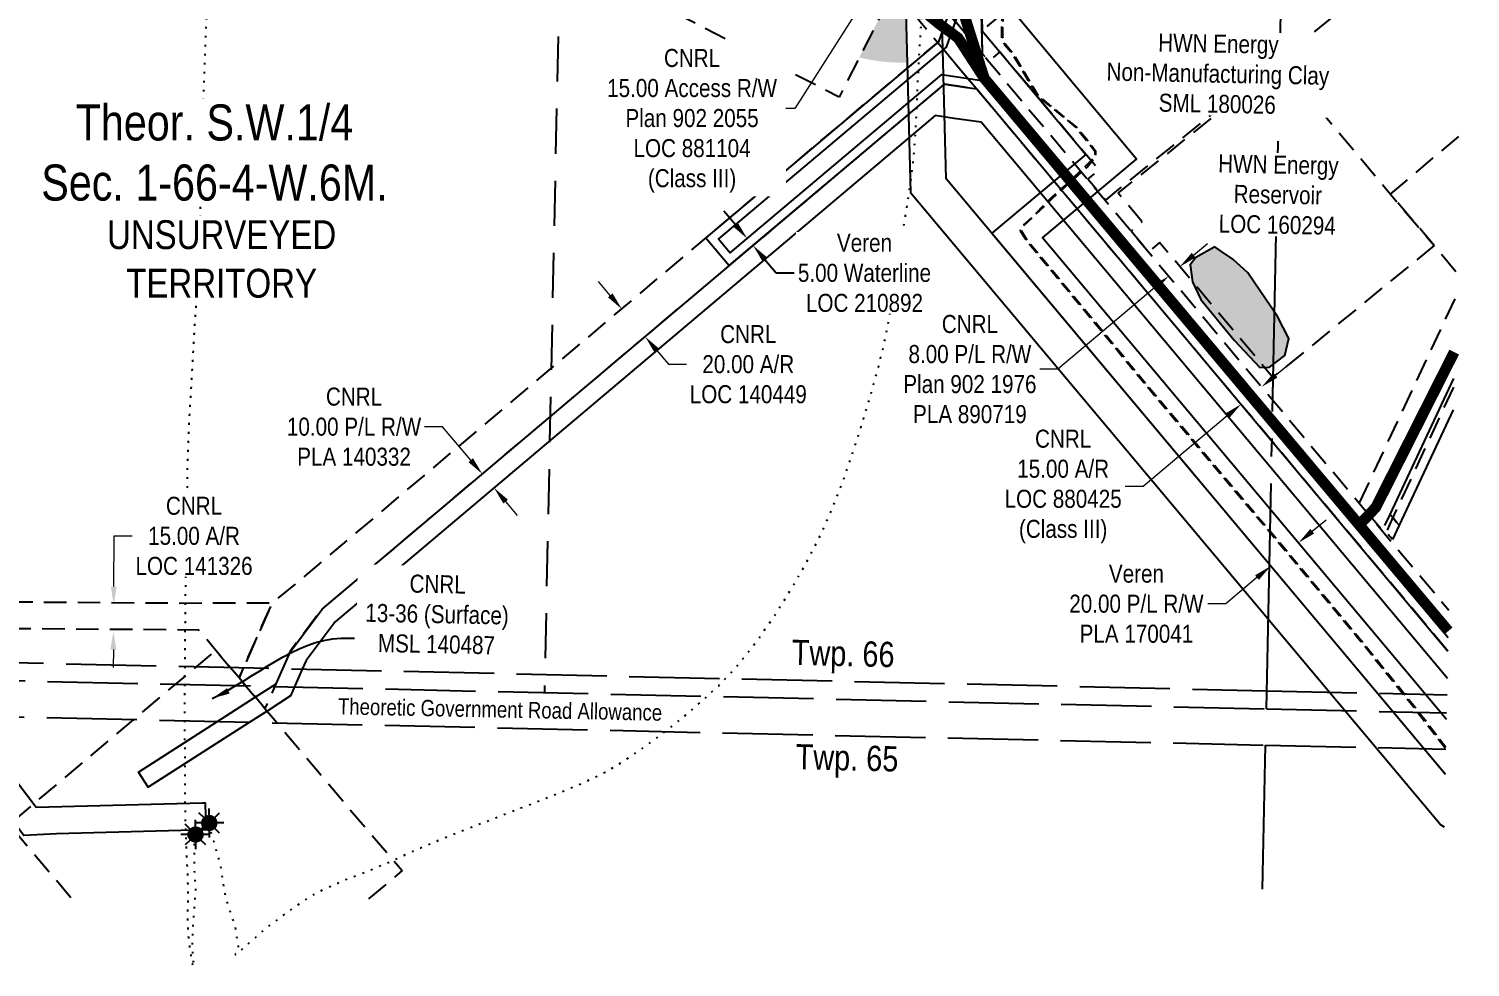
# Model space of a CAD drawing. Extents: x 401306 to 418331, y 6045711 to 6071172.
# Drawn here: x 404786 to 405586, y 6059607 to 6060127 of the extents above; entities that cross this region are included whole.
import ezdxf

# ---------------------------------------------------------------- set-up
doc = ezdxf.new("R2010")
doc.units = 0
doc.header["$LTSCALE"] = 5
doc.header["$PDSIZE"] = 0.5
for name, pattern in [('foc-ACCESSROAD', [3.75, 2.5, -1.25]), ('foc-DOT', [1, 0.2, -0.8]), ('foc-LSD', [8, 5, -3]), ('foc-QUARTERLINE', [33, 25, -3, 2, -3]), ('foc-UNSURVEYED', [12.5, 10, -2.5]), ('UG_PIPE', [1.875, 1.25, -0.625])]:
    doc.linetypes.add(name, pattern=pattern)
doc.layers.get('Defpoints').update_dxf_attribs({"color": 9})
for name, color, linetype in [('AS-PIPE-UG', 44, 'UG_PIPE'), ('AS-ROADS', 254, 'Continuous'), ('C-RW', 13, 'Continuous'), ('C-SYMBOL', 7, 'Continuous'), ('D-TXT', 6, 'Continuous'), ('DETAIL-HZ-Existing', 8, 'foc-DOT'), ('F-AR', 190, 'foc-ACCESSROAD'), ('F-RW', 190, 'Continuous'), ('F-WS', 190, 'foc-ACCESSROAD'), ('F-WS-S', 8, 'Continuous'), ('L-QSEC', 8, 'foc-QUARTERLINE'), ('L-ROAD-T', 7, 'Continuous'), ('L-SECTION-LSD', 7, 'foc-LSD'), ('L-USEC', 7, 'foc-UNSURVEYED'), ('P-BUFFER-H 30m', 51, 'Continuous'), ('T-WATER', 160, 'Continuous'), ('T-WATER-H', 133, 'Continuous')]:
    doc.layers.add(name, color=color, linetype=linetype)
for name, color, linetype, lineweight in [('C-RW-T', 13, 'Continuous', 9), ('F-AR-T', 190, 'Continuous', 9), ('F-RW-T', 190, 'Continuous', 9), ('F-WS-T', 190, 'Continuous', 9)]:
    doc.layers.add(name, color=color, linetype=linetype, lineweight=lineweight)
doc.styles.add('175L', font='ARIALN.TTF', dxfattribs={"height": 20})
doc.styles.add('80', font='ARIALN.TTF', dxfattribs={"height": 10})
doc.styles.add('80CG', font='ARIALN.TTF', dxfattribs={"height": 10})
doc.styles.add('80L', font='ARIALN.TTF', dxfattribs={"height": 10})
doc.dimstyles.new('Compass 5 000', dxfattribs={"dimscale": 5, "dimtxt": 9, "dimasz": 2, "dimexe": 0.2, "dimexo": 0.0625, "dimgap": 0.5, "dimtad": 0, "dimtih": 1, "dimtoh": 1, "dimzin": 0, "dimdsep": 46, "dimtxsty": '80CG', "dimcen": 0.1, "dimse1": 1, "dimse2": 1, "dimclrd": 256, "dimclrt": 256, "dimaunit": 1, "dimadec": 4, "dimazin": 0, "dimtfac": 0.06, "dimtofl": 0, "dimtmove": 0, "dimatfit": 1, "dimfxl": 0.2, "dimtolj": 1, "dimtzin": 0, "dimlwd": -1, "dimarcsym": 0})

# ---------------------------------------------------------------- blocks, each defined once
blk = doc.blocks.new('*D49')
at = {"layer": 'C-RW-T', "transparency": 16777216}
for p, q in [((405498.46, 6059848.48), (405506.12, 6059854.91)), ((405467.81, 6059822.78), (405450.47, 6059808.24)), ((405450.47, 6059808.24), (405440.47, 6059808.24))]:
    blk.add_line(p, q, dxfattribs=at)
for points in [[(405497.38, 6059849.76), (405499.53, 6059847.2), (405490.79, 6059842.05)], [(405466.74, 6059824.06), (405468.88, 6059821.51), (405475.47, 6059829.21)]]:
    blk.add_solid(points, dxfattribs=at)
at = {"layer": 'Defpoints', "color": 0, "transparency": 16777216}
for p in [(405413.62, 6059934.09), (405398.3, 6059921.24), (405475.47, 6059829.21)]:
    blk.add_point(p, dxfattribs=at)
at = {"layer": 'C-RW-T', "transparency": 16777216, "insert": (405400.93, 6059808.24), "char_height": 10, "attachment_point": 5, "style": '80CG'}
blk.add_mtext('\\A1;Veren\\P20.00 P/L R/W\\PPLA 170041', dxfattribs=at)
blk = doc.blocks.new('*D53')
at = {"layer": 'Defpoints', "color": 0, "transparency": 16777216}
for p in [(404833.56, 6059807.8), (404871.66, 6059807.51), (404871.55, 6059792.6)]:
    blk.add_point(p, dxfattribs=at)
at = {"layer": 'F-AR-T', "transparency": 16777216}
for p, q in [((404833.64, 6059817.8), (404833.85, 6059845.88)), ((404833.85, 6059845.88), (404843.85, 6059845.88)), ((404833.38, 6059782.89), (404833.3, 6059772.89))]:
    blk.add_line(p, q, dxfattribs=at)
for points in [[(404831.97, 6059817.81), (404835.31, 6059817.79), (404833.56, 6059807.8)], [(404831.71, 6059782.9), (404835.04, 6059782.88), (404833.45, 6059792.89)]]:
    blk.add_solid(points, dxfattribs=at)
at = {"layer": 'F-AR-T', "transparency": 16777216, "insert": (404878.15, 6059845.88), "char_height": 10, "attachment_point": 5, "style": '80CG', "bg_fill": 3, "box_fill_scale": 1.1, "bg_fill_color": 256, "bg_fill_true_color": 13158600, "bg_fill_transparency": 0}
blk.add_mtext('\\A1;CNRL\\P15.00 A/R\\PLOC 141326', dxfattribs=at)
blk = doc.blocks.new('*D54')
at = {"layer": 'Defpoints', "color": 0, "transparency": 16777216}
for p in [(405115.5, 6059971.69), (405123.67, 6059978.58), (405136.57, 6059963.29)]:
    blk.add_point(p, dxfattribs=at)
at = {"layer": 'F-AR-T', "transparency": 16777216}
for p, q in [((405109.06, 6059979.33), (405102.61, 6059986.98)), ((405134.85, 6059948.76), (405141.29, 6059941.11)), ((405141.29, 6059941.11), (405151.29, 6059941.11))]:
    blk.add_line(p, q, dxfattribs=at)
for points in [[(405110.33, 6059980.41), (405107.78, 6059978.26), (405115.5, 6059971.69)], [(405136.12, 6059949.83), (405133.57, 6059947.68), (405128.4, 6059956.4)]]:
    blk.add_solid(points, dxfattribs=at)
at = {"layer": 'F-AR-T', "transparency": 16777216, "insert": (405185.61, 6059941.11), "char_height": 10, "attachment_point": 5, "style": '80CG'}
blk.add_mtext('\\A1;CNRL\\P20.00 A/R\\PLOC 140449', dxfattribs=at)
blk = doc.blocks.new('*D57')
at = {"layer": 'Defpoints', "color": 0, "transparency": 16777216}
for p in [(405462.11, 6059938.5), (405450.63, 6059928.86), (405458.96, 6059918.94)]:
    blk.add_point(p, dxfattribs=at)
at = {"layer": 'F-AR-T', "transparency": 16777216}
for p, q in [((405478.1, 6059935), (405485.76, 6059941.43)), ((405451.3, 6059912.51), (405404.62, 6059873.33)), ((405404.62, 6059873.33), (405394.62, 6059873.33))]:
    blk.add_line(p, q, dxfattribs=at)
for points in [[(405477.03, 6059936.28), (405479.17, 6059933.73), (405470.44, 6059928.57)], [(405450.23, 6059913.79), (405452.37, 6059911.23), (405458.96, 6059918.94)]]:
    blk.add_solid(points, dxfattribs=at)
at = {"layer": 'F-AR-T', "transparency": 16777216, "insert": (405360.28, 6059873.33), "char_height": 10, "attachment_point": 5, "style": '80CG'}
blk.add_mtext('\\A1;CNRL\\P15.00 A/R\\PLOC 880425\\P(Class III)', dxfattribs=at)
blk = doc.blocks.new('*D61')
at = {"layer": 'Defpoints', "color": 0, "transparency": 16777216}
for p in [(405070.62, 6059907.67), (405077.07, 6059900.02), (405044.55, 6059872.59)]:
    blk.add_point(p, dxfattribs=at)
at = {"layer": 'F-RW-T', "transparency": 16777216}
for p, q in [((405016, 6059906.44), (405006, 6059906.44)), ((405031.65, 6059887.88), (405016, 6059906.44)), ((405051, 6059864.95), (405057.44, 6059857.3))]:
    blk.add_line(p, q, dxfattribs=at)
for points in [[(405032.93, 6059888.95), (405030.38, 6059886.81), (405038.1, 6059880.24)], [(405052.27, 6059866.02), (405049.72, 6059863.87), (405044.55, 6059872.59)]]:
    blk.add_solid(points, dxfattribs=at)
at = {"layer": 'F-RW-T', "transparency": 16777216, "insert": (404966.91, 6059906.44), "char_height": 10, "attachment_point": 5, "style": '80CG'}
blk.add_mtext('\\A1;CNRL\\P10.00 P/L R/W\\PPLA 140332', dxfattribs=at)
blk = doc.blocks.new('*D62')
at = {"layer": 'Defpoints', "color": 0, "transparency": 16777216}
for p in [(405398.3, 6060027.03), (405392.17, 6060021.89), (405418.87, 6059990.08)]:
    blk.add_point(p, dxfattribs=at)
at = {"layer": 'F-RW-T', "transparency": 16777216}
for p, q in [((405432.66, 6060001.65), (405440.32, 6060008.08)), ((405411.21, 6059983.65), (405357.28, 6059938.39)), ((405357.28, 6059938.39), (405347.28, 6059938.39))]:
    blk.add_line(p, q, dxfattribs=at)
for points in [[(405431.59, 6060002.93), (405433.73, 6060000.38), (405425, 6059995.22)], [(405410.14, 6059984.93), (405412.28, 6059982.37), (405418.87, 6059990.08)]]:
    blk.add_solid(points, dxfattribs=at)
at = {"layer": 'F-RW-T', "transparency": 16777216, "insert": (405308.55, 6059938.39), "char_height": 10, "attachment_point": 5, "style": '80CG'}
blk.add_mtext('\\A1;CNRL\\P8.00 P/L R/W\\PPlan 902 1976\\PPLA 890719', dxfattribs=at)
blk = doc.blocks.new('*D83')
at = {"layer": 'C-RW', "transparency": 16777216}
for p, q in [((405178.57, 6060018.48), (405172.12, 6060026.13)), ((405194.67, 6059999.4), (405201.11, 6059991.76)), ((405201.11, 6059991.76), (405211.11, 6059991.76))]:
    blk.add_line(p, q, dxfattribs=at)
for points in [[(405179.85, 6060019.56), (405177.3, 6060017.41), (405185.02, 6060010.84)], [(405195.94, 6060000.48), (405193.39, 6059998.33), (405188.22, 6060007.05)]]:
    blk.add_solid(points, dxfattribs=at)
at = {"layer": 'Defpoints', "color": 0, "transparency": 16777216}
for p in [(405202.32, 6060025.43), (405205.52, 6060021.64), (405188.22, 6060007.05)]:
    blk.add_point(p, dxfattribs=at)
at = {"layer": 'C-RW', "transparency": 16777216, "insert": (405250.07, 6059991.76), "char_height": 10, "attachment_point": 5, "style": '80CG', "bg_fill": 3, "box_fill_scale": 1.1, "bg_fill_color": 256, "bg_fill_true_color": 13158600, "bg_fill_transparency": 0}
blk.add_mtext('\\A1;Veren\\P5.00 Waterline\\PLOC 210892', dxfattribs=at)
blk = doc.blocks.new('GAS')
h = blk.add_hatch(color=255)
h.dxf.hatch_style = 1
edge = h.paths.add_edge_path()
edge.add_arc((0, 0), 0.9, 0, 360)
for p, q in [((0, 0.81), (0, 1.62)), ((-0.81, 0), (-1.62, 0)), ((-0.57, 0.57), (-1.14, 1.14)), ((0.57, 0.57), (1.14, 1.14)), ((1.62, 0), (0.81, 0)), ((-0.57, -0.57), (-1.14, -1.14)), ((0, -0.81), (0, -1.62)), ((1.14, -1.14), (0.57, -0.57))]:
    blk.add_line(p, q)
blk.add_circle((0, 0), 0.8)

msp = doc.modelspace()

# ---------------------------------------------------------------- hatches: boundary and pattern name
at = {"layer": 'P-BUFFER-H 30m'}
h = msp.add_hatch(color=256, dxfattribs=at)
h.dxf.hatch_style = 1
edge = h.paths.add_edge_path()
edge.add_line((405273.723, 6060108.426), (405272.892, 6060140.685))
edge.add_line((405272.892, 6060140.685), (405266.275, 6060148.573))
edge.add_line((405266.275, 6060148.573), (405247.193, 6060111.305))
edge.add_arc((405271.148, 6060208.351), 99.959, 256.133974, 271.476238)
at = {"layer": 'T-WATER-H'}
h = msp.add_hatch(color=256, dxfattribs=at)
h.dxf.hatch_style = 1
h.paths.add_polyline_path([(405444.485, 6060006.279), (405433.939, 6060000.35), (405430.809, 6059996.233), (405431.962, 6059986.845), (405436.741, 6059976.963), (405455.196, 6059954.564), (405469.367, 6059939.247), (405474.805, 6059939.576), (405483.208, 6059945.999), (405485.515, 6059955.387), (405479.254, 6059967.575), (405462.776, 6059991.786), (405454.372, 6059999.362), (405448.11, 6060003.644)])

# ---------------------------------------------------------------- linework, layer by layer
at = {"layer": 'AS-ROADS', "flags": 128}
for points, const_width in [([(405573.966, 6059793.141), (405400.377, 6059999.75), (405316.54, 6060099.723), (405306.088, 6060132.708), (405308.4, 6060184.815), (405306.498, 6060231.681), (405300.103, 6060269.1), (405275.054, 6060401.509), (405079.106, 6061467.291)], 5.997), ([(405231.15, 6060163.951), (405256.827, 6060154.582), (405275.371, 6060143.175), (405291.47, 6060129.936), (405301.981, 6060122.153), (405316.54, 6060099.723), (405573.966, 6059793.141)], 5.998), ([(405526.29, 6059853.818), (405533.702, 6059861.72), (405577.226, 6059947.889)], 5.998)]:
    msp.add_lwpolyline(points, dxfattribs=dict(at, const_width=const_width))
at = {"layer": 'C-RW', "flags": 128}
for points in [[(405072.489, 6061467.44), (405087.34, 6061387.679), (405157.251, 6060990.28), (405225.106, 6060623.366), (405297.536, 6060231.047), (405299.791, 6060144.572), (405291.091, 6060119.984), (405162.129, 6060011.205), (405175.023, 6059995.918), (405294.508, 6060096.511), (405312.326, 6060093.84), (405573.732, 6059782.02)], [(405077.594, 6061467.325), (405092.258, 6061388.569), (405162.169, 6060991.17), (405230.02, 6060624.275), (405302.522, 6060231.567), (405304.811, 6060143.777), (405295.35, 6060117.038), (405169.171, 6060010.607), (405175.624, 6060002.957), (405293.016, 6060101.788), (405314.939, 6060098.502), (405573.891, 6059789.609)]]:
    msp.add_lwpolyline(points, dxfattribs=at)
at = {"layer": 'DETAIL-HZ-Existing', "flags": 128}
msp.add_lwpolyline([(404878.974, 6059680.252), (404878.912, 6059680.144), (404878.839, 6059680.015), (404878.766, 6059679.887), (404878.693, 6059679.738), (404878.568, 6059679.491), (404878.341, 6059679.135), (404878.081, 6059678.671), (404877.963, 6059678.323), (404877.981, 6059678.213), (404877.942, 6059678.254), (404877.826, 6059678.436), (404877.676, 6059678.429), (404877.49, 6059678.173), (404877.509, 6059678.133), (404877.788, 6059678.547), (404878, 6059679.123), (404878.096, 6059679.391), (404878.222, 6059679.678), (404878.276, 6059679.857), (404878.298, 6059679.976), (404878.299, 6059680.006), (404878.289, 6059679.997), (404878.286, 6059679.887), (404878.269, 6059679.547), (404878.247, 6059678.977), (404878.231, 6059678.228), (404878.252, 6059677.297), (404878.283, 6059674.956), (404878.276, 6059674.626), (404878.225, 6059672.226), (404878.156, 6059669.377), (404878.154, 6059666.447), (404878.201, 6059663.465), (404878.29, 6059660.522), (404878.448, 6059657.588), (404878.667, 6059654.663), (404878.864, 6059651.698), (404878.882, 6059648.747), (404878.66, 6059645.781), (404878.407, 6059642.806), (404878.195, 6059639.82), (404877.972, 6059636.834), (404877.749, 6059633.838), (404877.567, 6059630.911), (404877.418, 6059628.074), (404877.301, 6059625.385), (404877.209, 6059622.907), (404877.152, 6059620.657), (404877.128, 6059618.577), (404877.16, 6059616.736), (404877.226, 6059615.155), (404877.298, 6059613.823), (404877.374, 6059612.651), (404877.472, 6059611.619), (404877.593, 6059610.686), (404877.705, 6059609.843), (404877.82, 6059609.131), (404877.917, 6059608.529), (404878.036, 6059608.006), (404878.156, 6059607.493), (404878.226, 6059607.022), (404878.162, 6059606.833), (404878.059, 6059606.725), (404877.958, 6059606.677), (404877.939, 6059606.688), (404877.821, 6059606.78), (404877.648, 6059607.124), (404877.45, 6059607.708), (404877.238, 6059608.563), (404877.04, 6059609.617), (404876.856, 6059610.882), (404876.668, 6059612.386), (404876.434, 6059614.111), (404876.135, 6059616.038), (404875.809, 6059618.145), (404875.468, 6059620.473), (404875.191, 6059623.039), (404874.989, 6059625.784), (404874.829, 6059628.648), (404874.744, 6059631.71), (404874.743, 6059635.021), (404874.777, 6059638.521), (404874.825, 6059642.271), (404874.869, 6059646.231), (404874.867, 6059650.422), (404874.77, 6059654.855), (404874.597, 6059659.51), (404874.35, 6059664.406), (404874.118, 6059669.522), (404873.9, 6059674.888), (404873.689, 6059680.523), (404873.514, 6059686.478), (404873.376, 6059692.753), (404873.288, 6059697.136), (404873.274, 6059699.346), (404873.259, 6059706.228), (404873.259, 6059713.39), (404873.264, 6059720.761), (404873.202, 6059728.274), (404873.073, 6059735.939), (404872.986, 6059743.732), (404872.974, 6059751.694), (404873.014, 6059759.815), (404873.059, 6059764.785), (404873.087, 6059768.055), (404873.179, 6059776.235), (404873.261, 6059784.905), (404873.319, 6059793.366), (404873.377, 6059801.857), (404873.427, 6059810.388), (404873.547, 6059818.987), (404873.77, 6059827.694), (404873.995, 6059836.501), (404874.132, 6059845.39), (404874.222, 6059854.451), (404874.326, 6059863.65), (404874.431, 6059872.96), (404874.559, 6059882.37), (404874.778, 6059891.837), (404875.139, 6059901.402), (404875.621, 6059911.024), (404876.184, 6059920.674), (404876.678, 6059928.975), (404877.92, 6059950.924), (404878.378, 6059958.906), (404878.984, 6059968.236), (404879.61, 6059977.565), (404880.206, 6059986.884), (404880.772, 6059996.224), (404881.23, 6060005.627), (404881.506, 6060014.973), (404881.693, 6060024.351), (404881.871, 6060033.779), (404882.088, 6060043.137), (404882.325, 6060052.514), (404882.582, 6060061.881), (404882.829, 6060071.288), (404883.086, 6060080.644), (404883.434, 6060090.069), (404883.809, 6060099.353), (404884.176, 6060108.708), (404884.543, 6060118.082), (404884.93, 6060127.486), (404885.339, 6060136.919), (404885.787, 6060146.342), (404886.233, 6060155.695), (404886.738, 6060165.446), (404887.251, 6060175.118), (404887.696, 6060184.86), (404887.99, 6060194.576), (404888.155, 6060204.335), (404888.29, 6060214.074), (404888.365, 6060223.815), (404888.39, 6060233.567), (404888.484, 6060243.317), (404888.669, 6060253.055), (404888.854, 6060262.803), (404889.068, 6060272.541), (404889.273, 6060282.279), (404889.378, 6060292.029), (404889.383, 6060301.781), (404889.328, 6060311.534), (404889.202, 6060321.269), (404889.033, 6060330.814), (404888.817, 6060340.551), (404888.642, 6060350.297), (404888.577, 6060360.051), (404888.541, 6060369.803), (404888.546, 6060379.565), (404888.611, 6060389.296), (404888.665, 6060399.007), (404888.67, 6060408.769), (404888.645, 6060418.512), (404888.629, 6060428.235), (404888.644, 6060437.986), (404888.719, 6060447.737), (404888.834, 6060457.497), (404888.997, 6060467.165), (404889.232, 6060476.913), (404889.486, 6060486.649), (404889.781, 6060496.395), (404890.116, 6060506.14), (404890.46, 6060515.875), (404890.747, 6060523.523)], dxfattribs=at)
at = {"layer": 'F-AR', "linetype": 'Continuous', "flags": 128}
msp.add_lwpolyline([(405072.489, 6061467.44), (405087.34, 6061387.679), (405157.251, 6060990.28), (405225.106, 6060623.366), (405297.536, 6060231.047), (405300.126, 6060131.732), (405315.604, 6060113.324), (405312.494, 6060232.613), (405239.849, 6060626.093), (405172.006, 6060992.943), (405102.094, 6061390.35), (405087.805, 6061467.096)], dxfattribs=at)
at = {"layer": 'F-AR', "flags": 128}
for points in [[(405585.792, 6060354.516), (405561.73, 6060334.468), (405511.677, 6060289.44), (405484.565, 6060267.349), (405446.84, 6060236.609), (405315.262, 6060126.175), (405314.942, 6060138.401), (405440.4, 6060244.258), (405484.839, 6060280.47), (405505.179, 6060297.044), (405555.157, 6060342.006), (405586.072, 6060367.81)], [(405573.732, 6059782.02), (405266.275, 6060148.573), (405273.733, 6060163.138), (405574.211, 6059804.787)], [(405576.817, 6059928.478), (405542.631, 6059854.923), (405538.909, 6059846.915), (405537.383, 6059848.735), (405535.874, 6059850.532), (405524.626, 6059863.935), (405528.366, 6059871.926), (405577.853, 6059977.665)], [(404551.165, 6059809.478), (404653.491, 6059809.7), (404683.662, 6059809.766), (404713.544, 6059809.831), (404868.028, 6059808.666), (404921.572, 6059808.786), (404905.627, 6059772.769), (404903.158, 6059767.148), (404898.265, 6059772.932), (404890.261, 6059782.409), (404880.721, 6059793.696), (404713.505, 6059794.832), (404683.353, 6059794.784), (404653.183, 6059794.736), (404550.852, 6059794.574)]]:
    msp.add_lwpolyline(points, dxfattribs=at)
msp.add_lwpolyline([(405303.94, 6060103.859), (405312.328, 6060093.84), (405306.999, 6060094.667), (405294.508, 6060096.511), (405291.352, 6060094.04), (405278.969, 6060083.593), (404949.082, 6059805.342), (404931.554, 6059781.95), (404927.289, 6059772.293), (404917.506, 6059750.133), (404903.158, 6059767.148), (404905.624, 6059772.772), (404921.57, 6059808.789), (404934.446, 6059819.158), (405272.317, 6060104.147), (405284.7, 6060114.593), (405290.691, 6060119.647), (405301.011, 6060107.35), (405303.94, 6060103.859)], close=True, dxfattribs=at)
at = {"layer": 'F-RW'}
msp.add_lwpolyline([(405572.291, 6059713.662), (405295.383, 6060043.887), (405290.581, 6060230.321), (405272.107, 6060330.3), (405239.248, 6060508.135), (405218.225, 6060622.096), (405150.365, 6060989.038), (405080.421, 6061386.454), (405065.321, 6061467.6)], dxfattribs=at)
at = {"layer": 'F-RW', "flags": 128}
for points in [[(405576.55, 6059915.786), (405546.707, 6059851.838), (405545.106, 6059853.746), (405543.163, 6059856.06), (405541.687, 6059857.82), (405576.916, 6059933.187)], [(404552.391, 6059794.226), (404654.722, 6059794.389), (404684.892, 6059794.436), (404715.044, 6059794.485), (404728.857, 6059776.367), (404752.256, 6059745.678), (404789.971, 6059696.216), (404790.617, 6059695.368), (404882.91, 6059697.838), (404884.247, 6059697.873), (404884.648, 6059682.879), (404801.83, 6059680.663), (404783.663, 6059679.749), (404778.488, 6059686.536), (404733.07, 6059746.103), (404709.672, 6059776.792), (404703.821, 6059784.467), (404684.686, 6059784.436), (404654.516, 6059784.388), (404552.181, 6059784.225)]]:
    msp.add_lwpolyline(points, dxfattribs=at)
at = {"layer": 'F-WS', "flags": 128}
for points in [[(405263.44, 6060143.037), (405235.957, 6060089.363), (405127.41, 6060144.944), (405182.991, 6060253.491), (405291.538, 6060197.91), (405263.44, 6060143.037)], [(405523.898, 6060145.16), (405481.303, 6060110.887), (405479.919, 6060109.773), (405389.863, 6060037.282), (405383.778, 6060032.087), (405374.025, 6060043.711), (405380.209, 6060048.8), (405325.096, 6060114.456), (405318.981, 6060109.3), (405315.604, 6060113.324), (405315.262, 6060126.175), (405446.793, 6060236.666), (405482.997, 6060193.7), (405523.898, 6060145.16)], [(405566.119, 6060006.996), (405478.713, 6059935.537), (405476.586, 6059933.796), (405413.789, 6060008.626), (405407.628, 6060003.515), (405397.985, 6060015.005), (405404.122, 6060020.146), (405390.837, 6060035.974), (405480.887, 6060108.462), (405482.216, 6060106.868), (405541.79, 6060035.455), (405566.119, 6060006.996)], [(405546.707, 6059851.838), (405542.966, 6059843.851), (405541.806, 6059845.234), (405541.366, 6059845.758), (405539.441, 6059848.052), (405537.931, 6059849.851), (405541.647, 6059857.868), (405543.163, 6059856.06), (405545.106, 6059853.746), (405546.707, 6059851.838)]]:
    msp.add_lwpolyline(points, close=True, dxfattribs=at)
for points in [[(405578.164, 6059992.414), (405566.119, 6060006.996), (405541.79, 6060035.455), (405579.745, 6060067.474)], [(404809.825, 6059645.125), (404775.574, 6059685.725), (404776.949, 6059686.884), (404788.431, 6059696.564), (404844.642, 6059743.947), (404879.517, 6059773.346), (404890.261, 6059782.409), (404898.265, 6059772.932), (404903.161, 6059767.145), (404917.509, 6059750.131), (404924.202, 6059742.188), (404974.079, 6059683.049), (404993.612, 6059660.288), (404971.328, 6059641.491)]]:
    msp.add_lwpolyline(points, dxfattribs=at)
at = {"layer": 'L-QSEC', "flags": 128}
for points in [[(405473.035, 6059749.99), (405488.952, 6060513.831)], [(405470.915, 6059650.012), (405472.582, 6059729.883)]]:
    msp.add_lwpolyline(points, dxfattribs=at)
at = {"layer": 'L-USEC', "flags": 128}
for points in [[(404682.201, 6059777.839), (405473.261, 6059760.038)], [(404671.941, 6059768.016), (405473.035, 6059749.99)], [(405473.261, 6059760.038), (405573.221, 6059757.789)], [(404671.518, 6059747.909), (405472.582, 6059729.883)], [(405473.035, 6059749.99), (405573.009, 6059747.74)], [(405472.582, 6059729.883), (405572.586, 6059727.633)]]:
    msp.add_lwpolyline(points, dxfattribs=at)
at = {"layer": 'T-WATER', "flags": 128}
msp.add_lwpolyline([(405444.485, 6060006.279), (405433.939, 6060000.35), (405430.809, 6059996.233), (405431.962, 6059986.845), (405436.741, 6059976.963), (405455.196, 6059954.564), (405469.367, 6059939.247), (405474.805, 6059939.576), (405483.208, 6059945.999), (405485.515, 6059955.387), (405479.254, 6059967.575), (405462.776, 6059991.786), (405454.372, 6059999.362), (405448.11, 6060003.644)], close=True, dxfattribs=at)

# ---------------------------------------------------------------- block references
at = {"layer": 'F-WS-S', "xscale": 4.999999999999995, "yscale": 4.999999999999995, "zscale": 4.999999999999995}
for p in [(404886.591, 6059686.66), (404878.974, 6059680.252)]:
    msp.add_blockref('GAS', p, dxfattribs=at)

# ---------------------------------------------------------------- texts
at = {"layer": 'D-TXT', "color": 3, "char_height": 13.993, "attachment_point": 1, "rotation": 358.710935, "style": '80L'}
for s, width, heights, insert in [('Twp. 66', 56.39839, [9.679], (405209.919, 6059788.34)), ('Twp. 65', 101.3954, [0], (405212.04, 6059730.444))]:
    msp.add_mtext_dynamic_manual_height_columns(s, width=width, gutter_width=47.5, heights=heights, dxfattribs=dict(at, insert=insert))

# ---------------------------------------------------------------- dimensions: what is measured, and where the dimension line sits
at = {"layer": 'C-RW-T'}
dim = msp.add_linear_dim(base=(405475.474, 6059829.21), p1=(405413.621, 6059934.088), p2=(405398.302, 6059921.243), angle=219.980584, text='Veren\\P20.00 P/L R/W\\PPLA 170041', dimstyle='Compass 5 000', override={"dimtxt": 10}, dxfattribs=at)
dim.commit()
dim.dimension.update_dxf_attribs({"geometry": '*D49', "text_midpoint": (405400.932, 6059808.244), "dimtype": 161})
at = {"layer": 'F-AR-T'}
dim = msp.add_linear_dim(base=(405458.959, 6059918.937), p1=(405462.114, 6059938.498), p2=(405450.631, 6059928.861), angle=220.004538, text='CNRL\\P15.00 A/R\\PLOC 880425\\P(Class III)', dimstyle='Compass 5 000', dxfattribs=at)
dim.commit()
dim.dimension.update_dxf_attribs({"geometry": '*D57', "text_midpoint": (405360.282, 6059873.332), "dimtype": 161})
at = {"layer": 'F-RW-T'}
dim = msp.add_linear_dim(base=(405044.548, 6059872.592), p1=(405070.62, 6059907.665), p2=(405077.067, 6059900.021), angle=310.146875, text='CNRL\\P10.00 P/L R/W\\PPLA 140332', dimstyle='Compass 5 000', dxfattribs=at)
dim.commit()
dim.dimension.update_dxf_attribs({"geometry": '*D61', "text_midpoint": (404966.909, 6059906.443), "dimtype": 161})

# ---------------------------------------------------------------- next in the draw order: texts
at = {"layer": 'L-ROAD-T', "insert": (405047.993, 6059754.131), "char_height": 8.99552, "width": 179.50328, "attachment_point": 2, "rotation": 358.87585, "style": '80L', "bg_fill": 3, "box_fill_scale": 1.15, "bg_fill_color": 256, "bg_fill_true_color": 256, "bg_fill_transparency": 0}
msp.add_mtext('Theoretic Government Road Allowance', dxfattribs=at)

# ---------------------------------------------------------------- next in the draw order: linework, layer by layer
at = {"layer": 'AS-PIPE-UG', "flags": 128}
for points in [[(405099.243, 6061466.839), (405112.149, 6061403.618), (405121.53, 6061367.543), (405122.542, 6061345.108), (405127.56, 6061313.587), (405133.356, 6061275.975), (405136.38, 6061250.904), (405138.701, 6061230.062), (405151.985, 6061179.781), (405155.807, 6061153.467), (405163.123, 6061119.183), (405168.64, 6061098.892), (405173.053, 6061067.079), (405175.42, 6061046.932), (405182.725, 6061010.495), (405189.053, 6060973.164), (405197.026, 6060924.963), (405210.972, 6060849.512), (405223.998, 6060781.856), (405236.894, 6060712.151), (405245.971, 6060661.762), (405254.771, 6060617.39), (405258.938, 6060596.376), (405274.877, 6060509.569), (405290.089, 6060431.97), (405290.821, 6060429.54), (405295.189, 6060428.38), (405306.036, 6060430.414), (405324.407, 6060433.728), (405332.784, 6060434.958), (405334.179, 6060433.986), (405335.639, 6060430.836), (405339.229, 6060411.96), (405348.223, 6060372.114), (405357.086, 6060330.13), (405365.618, 6060288.913), (405369.535, 6060271.068), (405369.362, 6060269.181), (405368.359, 6060268.094), (405366.582, 6060267.378), (405351.259, 6060264.356), (405330.678, 6060261.647), (405327.96, 6060260.276), (405326.716, 6060258.234), (405326.476, 6060255.891), (405326.73, 6060234.134), (405326.585, 6060168.625), (405326.391, 6060137.136), (405326.015, 6060122.556), (405327.797, 6060118.542), (405331.98, 6060113.669), (405345.804, 6060090.075), (405367.503, 6060072.347), (405374.841, 6060063.408), (405377.806, 6060059.35), (405377.857, 6060056.255), (405373.171, 6060051.508), (405364.286, 6060042.944), (405353.58, 6060033.428), (405343.194, 6060022.948), (405336.665, 6060016.956), (405336.372, 6060015.208), (405339.913, 6060009.775), (405375.81, 6059966.429), (405407.395, 6059928.157), (405441.557, 6059887.387), (405484.509, 6059836.652), (405523.844, 6059789.351), (405555.175, 6059750.4), (405572.591, 6059727.893)], [(405099.796, 6061466.827), (405112.906, 6061403.897), (405122.407, 6061367.854), (405123.249, 6061345.126), (405128.236, 6061313.602), (405134.56, 6061275.94), (405137.13, 6061251.187), (405139.955, 6061230.018), (405153.216, 6061180.119), (405156.762, 6061153.384), (405163.833, 6061119.29), (405169.429, 6061099.146), (405173.754, 6061067.526), (405176.397, 6061047.154), (405183.434, 6061010.588), (405189.401, 6060973.203), (405197.553, 6060925.05), (405211.415, 6060849.604), (405224.503, 6060782.103), (405237.349, 6060712.22), (405246.571, 6060661.824), (405255.515, 6060616.749), (405259.531, 6060596.508), (405275.426, 6060509.596), (405290.691, 6060432.017), (405291.499, 6060430.303), (405295.323, 6060429.006), (405305.952, 6060430.771), (405324.275, 6060434.411), (405333.079, 6060435.563), (405334.625, 6060434.37), (405336.163, 6060430.925), (405339.734, 6060412.013), (405348.856, 6060372.134), (405357.595, 6060330.264), (405366.034, 6060289.041), (405370.122, 6060271.196), (405370.022, 6060268.98), (405368.815, 6060267.436), (405366.756, 6060266.822), (405351.269, 6060263.883), (405330.7, 6060261.038), (405328.41, 6060259.718), (405327.487, 6060258.033), (405327.329, 6060255.913), (405327.123, 6060234.194), (405327.051, 6060168.602), (405326.926, 6060137.062), (405326.562, 6060122.49), (405328.172, 6060118.891), (405332.319, 6060113.983), (405346.209, 6060090.327), (405367.751, 6060072.591), (405375.245, 6060063.63), (405378.237, 6060059.53), (405378.263, 6060055.951), (405373.996, 6060050.883), (405364.673, 6060042.513), (405354.034, 6060032.919), (405343.457, 6060022.688), (405337.031, 6060016.691), (405336.898, 6060015.279), (405340.309, 6060009.946), (405376.294, 6059966.662), (405407.792, 6059928.543), (405441.971, 6059887.822), (405484.965, 6059836.881), (405524.202, 6059789.805), (405555.652, 6059750.742), (405572.61, 6059728.79)]]:
    msp.add_lwpolyline(points, dxfattribs=at)
at = {"layer": 'C-RW', "flags": 128}
for points in [[(405087.805, 6061467.096), (405102.094, 6061390.35), (405172.007, 6060992.943), (405239.849, 6060626.095), (405279.108, 6060413.451), (405327.494, 6060423.3), (405355.725, 6060280.148), (405306.071, 6060267.404), (405312.494, 6060232.613), (405315.271, 6060126.111), (405372.823, 6060057.457), (405320.727, 6060013.781), (405572.293, 6059713.722)], [(405572.932, 6059744.076), (405348.891, 6060011.305), (405400.986, 6060054.98), (405335.074, 6060133.607), (405332.439, 6060234.701), (405329.119, 6060252.68), (405378.994, 6060265.481), (405343.216, 6060446.902), (405295.092, 6060437.106), (405259.516, 6060629.727), (405191.69, 6060996.5), (405121.782, 6061393.909), (405108.228, 6061466.638)]]:
    msp.add_lwpolyline(points, dxfattribs=at)
at = {"layer": 'DETAIL-HZ-Existing', "flags": 128}
msp.add_lwpolyline([(404886.591, 6059686.66), (404886.558, 6059686.49), (404886.595, 6059686.349), (404886.842, 6059686.214), (404887.138, 6059686.008), (404887.354, 6059685.803), (404887.558, 6059685.539), (404887.793, 6059685.304), (404888.078, 6059685.038), (404888.363, 6059684.812), (404888.651, 6059684.706), (404888.91, 6059684.64), (404889.239, 6059684.593), (404889.657, 6059684.535), (404890.209, 6059684.593), (404890.344, 6059684.84), (404890.491, 6059685.187), (404890.65, 6059685.584), (404890.789, 6059686.021), (404890.888, 6059686.449), (404890.885, 6059686.789), (404890.759, 6059687.002), (404890.523, 6059687.187), (404890.218, 6059687.394), (404889.912, 6059687.63), (404889.608, 6059687.907), (404889.254, 6059688.194), (404888.923, 6059688.601), (404888.551, 6059689.009), (404888.096, 6059689.259), (404887.877, 6059689.313), (404887.459, 6059689.372), (404887.389, 6059689.383), (404887.169, 6059689.408), (404886.98, 6059689.432), (404886.92, 6059689.433), (404886.709, 6059689.388), (404886.404, 6059689.184), (404886.177, 6059688.829), (404886.186, 6059688.298), (404886.36, 6059687.545), (404886.55, 6059686.57), (404886.695, 6059685.407), (404887.189, 6059682.726), (404887.987, 6059679.789), (404888.883, 6059676.699), (404889.789, 6059673.67), (404890.572, 6059670.942), (404891.259, 6059668.417), (404892.007, 6059665.931), (404892.704, 6059663.376), (404893.148, 6059660.716), (404893.511, 6059657.998), (404893.944, 6059655.308), (404894.369, 6059652.669), (404894.784, 6059650.059), (404895.221, 6059647.53), (404895.789, 6059645.017), (404896.552, 6059642.311), (404897.463, 6059639.491), (404898.385, 6059636.731), (404899.249, 6059634.042), (404900.095, 6059631.464), (404900.894, 6059629.036), (404901.431, 6059626.505), (404901.728, 6059623.978), (404901.97, 6059621.692), (404902.23, 6059619.766), (404902.546, 6059618.179), (404902.681, 6059616.956), (404902.489, 6059615.92), (404902.03, 6059615.039), (404901.516, 6059614.35), (404901.054, 6059613.81), (404901.003, 6059613.761), (404900.962, 6059613.702), (404901.163, 6059613.757), (404901.689, 6059614.006), (404902.459, 6059614.51), (404903.385, 6059615.261), (404904.466, 6059616.239), (404905.731, 6059617.402), (404907.169, 6059618.742), (404908.79, 6059620.199), (404910.543, 6059621.732), (404912.479, 6059623.412), (404914.577, 6059625.228), (404916.908, 6059627.15), (404919.482, 6059629.206), (404922.359, 6059631.426), (404925.428, 6059633.742), (404928.68, 6059636.164), (404932.094, 6059638.683), (404935.699, 6059641.268), (404939.563, 6059643.827), (404943.697, 6059646.351), (404948.1, 6059648.809), (404952.77, 6059651.152), (404957.708, 6059653.368), (404962.924, 6059655.509), (404968.38, 6059657.645), (404973.958, 6059659.859), (404979.658, 6059662.169), (404985.45, 6059664.628), (404991.376, 6059667.234), (404997.467, 6059670.037), (405003.717, 6059672.856), (405010.135, 6059675.552), (405016.703, 6059678.235), (405023.401, 6059680.935), (405030.28, 6059683.651), (405037.339, 6059686.413), (405044.55, 6059689.212), (405051.921, 6059692.058), (405059.514, 6059694.989), (405067.26, 6059698.037), (405075.067, 6059701.144), (405082.925, 6059704.299), (405090.735, 6059707.536), (405098.49, 6059711.034), (405106.143, 6059714.914), (405113.615, 6059719.198), (405120.854, 6059723.857), (405128.02, 6059728.818), (405134.897, 6059733.834), (405141.892, 6059739.219), (405148.811, 6059744.815), (405155.664, 6059750.602), (405162.411, 6059756.591), (405169.004, 6059762.824), (405175.362, 6059769.352), (405181.397, 6059776.177), (405187.088, 6059783.319), (405192.555, 6059790.726), (405197.876, 6059798.356), (405203.042, 6059806.199), (405208.072, 6059814.245), (405212.956, 6059822.464), (405217.683, 6059830.827), (405222.213, 6059839.364), (405226.497, 6059848.066), (405230.493, 6059856.913), (405234.223, 6059865.887), (405238.617, 6059877.467), (405245.676, 6059898.284), (405247.317, 6059903.56), (405250.067, 6059912.575), (405252.766, 6059921.55), (405255.335, 6059930.528), (405257.785, 6059939.548), (405260.056, 6059948.603), (405262.078, 6059957.742), (405263.903, 6059966.996), (405265.519, 6059976.304), (405266.995, 6059985.615), (405268.441, 6059994.947), (405269.876, 6060004.199), (405271.281, 6060013.451), (405272.715, 6060022.713), (405274.18, 6060031.964), (405275.585, 6060041.227), (405276.79, 6060050.504), (405277.696, 6060059.817), (405278.343, 6060069.175), (405278.851, 6060078.607), (405279.267, 6060087.95), (405279.695, 6060097.373), (405280.163, 6060106.795), (405280.691, 6060116.186), (405281.247, 6060125.537), (405281.824, 6060134.887), (405282.4, 6060144.247), (405282.968, 6060153.657), (405283.425, 6060163.019), (405283.741, 6060172.365), (405283.988, 6060181.722), (405284.256, 6060191.138), (405284.613, 6060200.513), (405285.027, 6060210.256), (405285.432, 6060219.99), (405285.797, 6060229.734), (405286.012, 6060239.482), (405286.166, 6060249.221), (405286.281, 6060258.96), (405286.296, 6060268.712), (405286.27, 6060278.465), (405286.275, 6060288.197), (405286.349, 6060297.938), (405286.464, 6060307.687), (405286.569, 6060317.437), (405286.644, 6060327.178), (405286.698, 6060336.919), (405286.743, 6060346.67), (405286.678, 6060356.424), (405286.553, 6060366.158), (405286.397, 6060375.894), (405286.201, 6060385.62), (405285.996, 6060395.356), (405285.74, 6060405.104), (405285.465, 6060414.842), (405285.189, 6060424.58), (405284.954, 6060434.317), (405284.899, 6060444.07), (405284.998, 6060453.56), (405285.123, 6060463.3), (405285.297, 6060473.048), (405285.583, 6060482.814), (405286.007, 6060492.538), (405286.492, 6060502.28), (405287.036, 6060512.01), (405287.711, 6060521.738), (405288.465, 6060531.465), (405289.23, 6060541.231), (405290.055, 6060550.945), (405290.919, 6060560.649), (405291.753, 6060570.354), (405292.617, 6060580.058), (405293.541, 6060589.751), (405294.544, 6060599.432), (405295.528, 6060609.113), (405296.302, 6060618.839), (405296.876, 6060628.549), (405297.371, 6060638.291), (405297.876, 6060648.033), (405298.945, 6060667.514), (405300.024, 6060686.946), (405300.488, 6060696.678), (405300.862, 6060706.403), (405301.167, 6060716.138), (405301.432, 6060725.885), (405301.777, 6060735.63), (405302.15, 6060745.304), (405302.594, 6060755.037), (405303.168, 6060764.727), (405303.772, 6060774.447), (405304.307, 6060784.188), (405304.662, 6060793.922), (405304.785, 6060803.622), (405304.708, 6060813.276), (405304.462, 6060822.983), (405304.085, 6060832.673), (405303.58, 6060842.396), (405303.003, 6060852.1), (405302.403, 6060861.605), (405301.898, 6060871.357), (405301.632, 6060881.095), (405301.467, 6060890.841), (405301.271, 6060900.577), (405301.125, 6060910.292), (405301.05, 6060920.026), (405301.055, 6060929.788), (405301.149, 6060939.528), (405301.274, 6060949.278), (405301.439, 6060959.016), (405301.704, 6060968.763), (405302.138, 6060978.496), (405302.653, 6060988.227), (405303.167, 6060997.959), (405303.661, 6061007.68), (405304.176, 6061017.432), (405304.741, 6061027.172), (405305.315, 6061036.882), (405305.84, 6061046.613), (405306.394, 6061056.334), (405306.989, 6061066.073), (405307.563, 6061075.813), (405308.168, 6061085.533), (405308.772, 6061095.252), (405309.366, 6061104.962), (405310.03, 6061114.67), (405310.754, 6061124.377), (405311.438, 6061134.095), (405311.893, 6061143.818), (405312.077, 6061153.556), (405312.172, 6061163.296), (405312.227, 6061173.037), (405312.376, 6061192.528), (405312.845, 6061212.013), (405313.22, 6061221.757), (405313.581, 6061229.901), (405314.552, 6061250.865)], dxfattribs=at)
at = {"layer": 'F-RW'}
msp.add_lwpolyline([(405044.901, 6061468.058), (405060.749, 6061382.893), (405130.707, 6060985.403), (405199.88, 6060611.172), (405210.777, 6060552.195), (405270.636, 6060228.234), (405271.148, 6060208.351), (405275.58, 6060036.39), (405569.74, 6059685.591), (405571.678, 6059684.52)], dxfattribs=at)
at = {"layer": 'F-RW', "flags": 128}
msp.add_lwpolyline([(405573.412, 6059766.843), (405314.806, 6060075.322), (405299.849, 6060077.528), (405289.35, 6060079.077), (405283.255, 6060073.935), (404956.472, 6059798.302), (404940.318, 6059776.745), (404938.189, 6059771.921), (404931.636, 6059757.1), (404918.623, 6059748.757), (404908.72, 6059742.402), (404852.644, 6059706.454), (404847.247, 6059714.873), (404890.81, 6059742.798), (404912.122, 6059756.468), (404923.704, 6059763.889), (404927.358, 6059772.161), (404931.623, 6059781.818), (404949.151, 6059805.21), (405279.038, 6060083.461), (405291.421, 6060093.907), (405292.134, 6060094.508), (405294.508, 6060096.511), (405306.938, 6060094.676), (405312.326, 6060093.84), (405573.732, 6059782.02)], dxfattribs=at)
at = {"layer": 'L-SECTION-LSD'}
msp.add_line((405089.325, 6060562.828), (405072.488, 6059759.003), dxfattribs=at)

# ---------------------------------------------------------------- next in the draw order: texts
at = {"layer": 'C-SYMBOL', "color": 3, "insert": (404889.48, 6060085.248), "char_height": 19.99188, "width": 190.42279, "attachment_point": 2, "style": '175L', "bg_fill": 3, "box_fill_scale": 1.15, "bg_fill_color": 256, "bg_fill_true_color": 256, "bg_fill_transparency": 0}
msp.add_mtext('Theor. S.W.1/4\\PSec. 1-66-4-W.6M.', dxfattribs=at)
at = {"layer": 'C-SYMBOL', "color": 3, "insert": (404893.447, 6060021.002), "char_height": 15.99203, "width": 127.83044, "attachment_point": 2, "line_spacing_factor": 1.010641, "style": '80L', "bg_fill": 3, "box_fill_scale": 1.15, "bg_fill_color": 256, "bg_fill_true_color": 256, "bg_fill_transparency": 0}
msp.add_mtext('UNSURVEYED TERRITORY', dxfattribs=at)
at = {"layer": 'F-WS-T', "insert": (405384.818, 6060125.172), "char_height": 10, "attachment_point": 1, "rotation": 358.875835, "style": '80', "bg_fill": 3, "box_fill_scale": 1.15, "bg_fill_color": 256, "bg_fill_true_color": 256, "bg_fill_transparency": 0}
msp.add_mtext_dynamic_manual_height_columns('\\pxqc;HWN Energy\\PNon-Manufacturing Clay\\PSML 180026', width=123.4641, gutter_width=45, heights=[0], dxfattribs=at)
at = {"layer": 'F-WS-T', "insert": (404973.911, 6059824.961), "char_height": 10, "attachment_point": 1, "rotation": 358.875835, "style": '80', "bg_fill": 2}
msp.add_mtext_dynamic_manual_height_columns('\\pxqc;CNRL\\P13-36 (Surface)\\PMSL 140487', width=78.99495, gutter_width=45, heights=[0], dxfattribs=at)

# ---------------------------------------------------------------- next in the draw order: dimensions: what is measured, and where the dimension line sits
at = {"layer": 'C-RW'}
dim = msp.add_linear_dim(base=(405188.218, 6060007.047), p1=(405202.322, 6060025.434), p2=(405205.521, 6060021.642), angle=310.146764, text='Veren\\P5.00 Waterline\\PLOC 210892', dimstyle='Compass 5 000', override={"dimtfill": 1}, dxfattribs=at)
dim.commit()
dim.dimension.update_dxf_attribs({"geometry": '*D83', "text_midpoint": (405250.069, 6059991.759), "dimtype": 161})
at = {"layer": 'F-AR-T'}
dim = msp.add_linear_dim(base=(404833.564, 6059807.801), p1=(404871.547, 6059792.605), p2=(404871.659, 6059807.513), angle=89.567941, text='CNRL\\P15.00 A/R\\PLOC 141326', dimstyle='Compass 5 000', override={"dimtfill": 1}, dxfattribs=at)
dim.commit()
dim.dimension.update_dxf_attribs({"geometry": '*D53', "text_midpoint": (404878.152, 6059845.878), "dimtype": 161})

# ---------------------------------------------------------------- next in the draw order: texts
at = {"layer": 'F-AR-T', "insert": (405154.424, 6060076.189), "char_height": 10, "attachment_point": 5, "style": '80CG', "bg_fill": 2}
msp.add_mtext('\\A1;CNRL\\P15.00 Access R/W\\PPlan 902 2055\\PLOC 881104\\P(Class III)', dxfattribs=at)

# ---------------------------------------------------------------- next in the draw order: dimensions: what is measured, and where the dimension line sits
at = {"layer": 'F-AR-T'}
dim = msp.add_linear_dim(base=(405115.505, 6059971.688), p1=(405136.567, 6059963.291), p2=(405123.673, 6059978.578), angle=130.147029, text='CNRL\\P20.00 A/R\\PLOC 140449', dimstyle='Compass 5 000', dxfattribs=at)
dim.commit()
dim.dimension.update_dxf_attribs({"geometry": '*D54', "text_midpoint": (405185.608, 6059941.113), "dimtype": 161})
at = {"layer": 'F-RW-T'}
dim = msp.add_linear_dim(base=(405418.87, 6059990.078), p1=(405398.304, 6060027.035), p2=(405392.172, 6060021.889), angle=220.005076, text='CNRL\\P8.00 P/L R/W\\PPlan 902 1976\\PPLA 890719', dimstyle='Compass 5 000', dxfattribs=at)
dim.commit()
dim.dimension.update_dxf_attribs({"geometry": '*D62', "text_midpoint": (405308.545, 6059938.388), "dimtype": 161})

# ---------------------------------------------------------------- next in the draw order: leaders
at = {"layer": 'F-WS-T', "path_type": 1}
msp.add_leader([(404888.131, 6059755.722), (404959.798, 6059789.185), (404967.122, 6059789.185)], dimstyle='Compass 5 000', override={"dimgap": 0.5, "dimtad": 0}, dxfattribs=at)

# ---------------------------------------------------------------- next in the draw order: linework, layer by layer
at = {"layer": 'F-AR-T'}
msp.add_lwpolyline([(405289.276, 6060164.172), (405262.566, 6060163.475), (405211.503, 6060082.925), (405206.503, 6060082.925)], dxfattribs=at)

# ---------------------------------------------------------------- next in the draw order: texts
at = {"layer": 'F-WS-T', "insert": (405446.407, 6060057.533), "char_height": 10, "attachment_point": 1, "rotation": 358.875835, "style": '80', "bg_fill": 3, "box_fill_scale": 1.15, "bg_fill_color": 256, "bg_fill_true_color": 256, "bg_fill_transparency": 0}
msp.add_mtext_dynamic_manual_height_columns('\\pxqc;HWN Energy\\PReservoir\\PLOC 160294', width=66.82578, gutter_width=45, heights=[0], dxfattribs=at)

doc.saveas('drawing.dxf')
